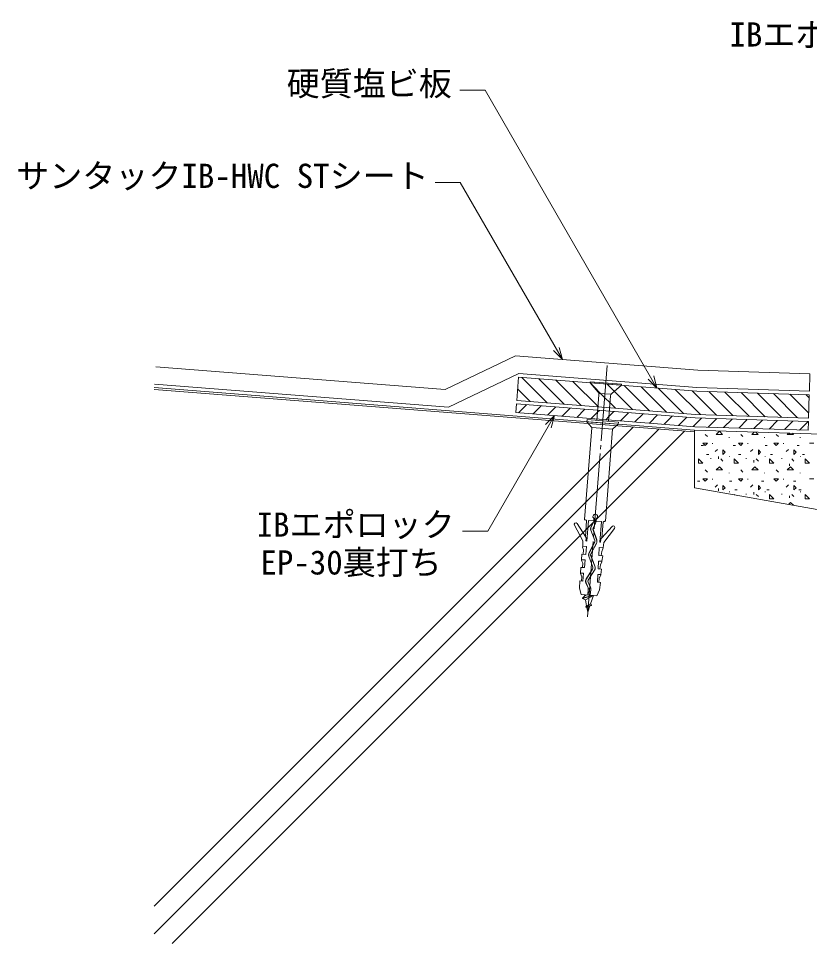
# Model space of a CAD drawing. Units: millimetres, scale not verified. Extents: x -742 to 742, y -525 to 525.
# Drawn here: x -452.4 to -75.3, y -282 to 158.7 of the extents above; entities that cross this region are included whole.
import ezdxf
from ezdxf.enums import TextEntityAlignment as Align

# ---------------------------------------------------------------- set-up
doc = ezdxf.new("R2010")
doc.units = ezdxf.units.MM
doc.header["$LTSCALE"] = 2
doc.linetypes.add('LONG_CHAIN', pattern=[21, 18, -1, 1, -1])
for name, color, linetype, lineweight in [('0-3_文字', 5, 'Continuous', 9), ('0-7_躯体', 7, 'Continuous', 9), ('0-9_IBｼｰﾄ', 7, 'Continuous', 9), ('0-A_シーリング(IBｼﾘｺｰﾝ)', 7, 'Continuous', 9), ('0-B_部材(ﾋﾞｽ類)', 7, 'Continuous', 9), ('0-C_中心線', 2, 'LONG_CHAIN', 9), ('0-D_部材(細線)', 5, 'Continuous', 9), ('0-E_寸法線', 7, 'Continuous', 9)]:
    doc.layers.add(name, color=color, linetype=linetype, lineweight=lineweight)
doc.styles.add('ＭＳ ゴシック', font='')
doc.styles.get('ＭＳ ゴシック').set_extended_font_data('MS Gothic')

msp = doc.modelspace()

# ---------------------------------------------------------------- linework, layer by layer
at = {"layer": '0-7_躯体'}
for p, q in [((-130.111, -37.435), (-387.639, -17.167)), ((-130.111, -38.268), (-387.639, -18)), ((-387.639, -264.21), (-159.392, -35.964)), ((-387.639, -277.409), (-147.155, -36.927)), ((-379.047, -282.017), (-134.919, -37.89)), ((-124.019, -40.517), (-125.077, -39.459)), ((-119.786, -39.459), (-116.792, -39.459)), ((-119.785, -39.459), (-118.289, -37.962)), ((-116.792, -39.459), (-118.289, -37.962)), ((-107.085, -40.517), (-108.144, -39.459)), ((-102.852, -39.459), (-101.732, -38.338)), ((-102.852, -39.459), (-99.859, -39.459)), ((-99.859, -39.459), (-100.954, -38.363)), ((-90.152, -40.517), (-91.21, -39.459)), ((-85.919, -39.459), (-85.321, -38.861)), ((-85.919, -39.459), (-82.926, -39.459)), ((-84.861, -39.247), (-84.861, -38.876)), ((-82.926, -39.459), (-83.464, -38.92)), ((-126.136, -43.692), (-124.019, -43.692)), ((-125.077, -44.751), (-126.135, -43.692)), ((-125.078, -44.751), (-124.019, -43.693)), ((-121.638, -43.957), (-121.638, -43.692)), ((-113.7, -41.046), (-113.7, -40.782)), ((-109.202, -43.692), (-107.086, -43.692)), ((-108.144, -44.751), (-109.202, -43.692)), ((-108.144, -44.751), (-107.086, -43.693)), ((-104.704, -43.957), (-104.704, -43.692)), ((-96.767, -41.046), (-96.767, -40.782)), ((-92.269, -43.692), (-90.152, -43.692)), ((-91.21, -44.751), (-92.269, -43.692)), ((-91.211, -44.751), (-90.153, -43.693)), ((-87.771, -43.957), (-87.771, -43.692)), ((-79.834, -41.046), (-79.834, -40.782)), ((-75.336, -43.692), (-73.219, -43.692)), ((-126.982, -44.75), (-125.924, -44.75)), ((-120.315, -47.661), (-119.257, -46.603)), ((-116.611, -48.984), (-116.611, -46.867)), ((-116.611, -48.984), (-115.553, -47.926)), ((-115.552, -47.926), (-116.61, -46.867)), ((-111.742, -44.75), (-110.684, -44.75)), ((-103.382, -47.661), (-102.324, -46.603)), ((-99.678, -48.984), (-98.619, -47.926)), ((-99.677, -48.984), (-99.677, -46.867)), ((-98.619, -47.926), (-99.677, -46.867)), ((-96.502, -44.75), (-95.444, -44.75)), ((-86.449, -47.661), (-85.39, -46.603)), ((-82.744, -48.984), (-82.744, -46.867)), ((-81.685, -47.926), (-82.744, -46.867)), ((-82.744, -48.984), (-81.686, -47.926)), ((-81.262, -44.75), (-80.204, -44.75)), ((-128.252, -53.217), (-128.252, -51.1)), ((-126.136, -53.217), (-128.252, -51.1)), ((-124.442, -48.984), (-123.384, -48.984)), ((-122.431, -51.1), (-122.431, -50.836)), ((-118.727, -51.1), (-118.727, -50.042)), ((-116.61, -52.159), (-117.669, -51.101)), ((-113.436, -50.042), (-113.436, -49.778)), ((-111.319, -53.217), (-111.319, -51.1)), ((-109.202, -53.217), (-111.319, -51.1)), ((-109.202, -48.984), (-108.144, -48.984)), ((-105.498, -51.1), (-105.498, -50.836)), ((-101.794, -52.794), (-101.794, -51.735)), ((-99.677, -52.159), (-100.735, -51.101)), ((-96.502, -50.042), (-96.502, -49.778)), ((-94.386, -53.217), (-94.386, -51.1)), ((-92.269, -53.217), (-94.386, -51.1)), ((-93.962, -48.984), (-92.904, -48.984)), ((-88.565, -51.1), (-88.565, -50.836)), ((-82.744, -52.159), (-83.802, -51.101)), ((-79.569, -50.042), (-79.569, -49.778)), ((-78.722, -48.984), (-77.664, -48.984)), ((-77.452, -53.217), (-77.452, -51.1)), ((-75.336, -53.217), (-77.452, -51.1)), ((-128.252, -53.217), (-126.136, -53.217)), ((-124.019, -57.451), (-125.077, -56.392)), ((-119.786, -56.392), (-116.792, -56.392)), ((-119.785, -56.392), (-118.289, -54.895)), ((-116.792, -56.392), (-118.289, -54.895)), ((-111.319, -53.217), (-109.202, -53.217)), ((-107.085, -57.451), (-108.144, -56.392)), ((-102.852, -56.392), (-101.355, -54.895)), ((-102.852, -56.392), (-99.859, -56.392)), ((-99.859, -56.392), (-101.356, -54.895)), ((-94.386, -53.217), (-92.269, -53.217)), ((-90.152, -57.451), (-91.21, -56.392)), ((-85.919, -56.392), (-84.422, -54.895)), ((-85.919, -56.392), (-82.926, -56.392)), ((-84.861, -54.487), (-84.861, -53.429)), ((-82.926, -56.392), (-84.422, -54.895)), ((-77.452, -53.217), (-75.336, -53.217)), ((-128.676, -61.684), (-127.617, -61.684)), ((-126.136, -60.625), (-124.019, -60.625)), ((-125.077, -61.684), (-126.135, -60.626)), ((-125.078, -61.684), (-124.019, -60.626)), ((-121.638, -60.89), (-121.638, -60.625)), ((-113.7, -57.98), (-113.7, -57.715)), ((-113.436, -61.684), (-112.377, -61.684)), ((-109.202, -60.625), (-107.086, -60.625)), ((-108.144, -61.684), (-109.202, -60.626)), ((-108.144, -61.684), (-107.086, -60.626)), ((-104.704, -60.89), (-104.704, -60.625)), ((-98.196, -61.684), (-97.137, -61.684)), ((-96.767, -57.98), (-96.767, -57.715)), ((-92.269, -60.625), (-90.152, -60.625)), ((-91.21, -61.684), (-92.269, -60.626)), ((-91.211, -61.684), (-90.153, -60.626)), ((-87.771, -60.89), (-87.771, -60.625)), ((-82.956, -61.684), (-81.897, -61.684)), ((-79.834, -57.98), (-79.834, -57.715)), ((-75.336, -60.625), (-73.219, -60.625)), ((-120.315, -64.595), (-119.257, -63.536)), ((-118.727, -66.34), (-118.727, -65.282)), ((-116.611, -65.917), (-116.611, -63.8)), ((-116.611, -65.918), (-115.553, -64.859)), ((-115.552, -64.859), (-116.61, -63.801)), ((-110.896, -65.917), (-109.837, -65.917)), ((-103.382, -64.595), (-102.324, -63.536)), ((-99.678, -65.918), (-98.619, -64.859)), ((-99.677, -65.917), (-99.677, -63.8)), ((-98.619, -64.859), (-99.677, -63.801)), ((-95.656, -65.917), (-94.597, -65.917)), ((-86.449, -64.595), (-85.39, -63.536)), ((-82.744, -65.917), (-82.744, -63.8)), ((-81.685, -64.859), (-82.744, -63.801)), ((-82.744, -65.918), (-81.686, -64.859)), ((-80.416, -65.917), (-79.357, -65.917)), ((-113.436, -66.975), (-113.436, -66.711)), ((-111.319, -68.248), (-111.319, -68.034)), ((-111.059, -68.294), (-111.319, -68.034)), ((-105.498, -68.034), (-105.498, -67.769)), ((-101.794, -68.034), (-101.794, -66.975)), ((-99.677, -69.092), (-100.735, -68.034)), ((-96.502, -66.975), (-96.502, -66.711)), ((-94.386, -70.15), (-94.386, -68.034)), ((-92.269, -70.15), (-94.386, -68.034)), ((-94.386, -70.15), (-92.269, -70.15)), ((-88.565, -68.034), (-88.565, -67.769)), ((-84.861, -69.727), (-84.861, -68.669)), ((-82.744, -69.092), (-83.802, -68.034)), ((-79.569, -66.975), (-79.569, -66.711)), ((-77.452, -70.15), (-77.452, -68.034)), ((-75.336, -70.15), (-77.452, -68.034)), ((-77.452, -70.15), (-75.336, -70.15)), ((-85.41, -72.817), (-84.422, -71.828)), ((-83.011, -73.24), (-84.422, -71.829))]:
    msp.add_line(p, q, dxfattribs=at)
msp.add_lwpolyline([(-22.639, -177.5), (-33.472, -177.5), (-47.723, -138.346), (-65.399, -117.28), (-69.037, -75.704), (-130.111, -64.935), (-130.111, -37.435), (-49.305, -40.008), (-49.305, -50.008), (-33.532, -50.008)], dxfattribs=at)
at = {"layer": '0-9_IBｼｰﾄ'}
for p, q in [((-249.053, -18.043), (-215.457, -2.018)), ((-128.533, -8.859), (-215.457, -2.018)), ((-249.053, -18.043), (-386.854, -7.198)), ((-247.481, -26.526), (-213.885, -10.501)), ((-128.992, -17.182), (-213.885, -10.501)), ((-128.533, -8.859), (-75.102, -10.561)), ((-75.367, -18.89), (-75.102, -10.561)), ((-247.481, -26.526), (-387.508, -15.505)), ((-128.992, -17.182), (-75.367, -18.89))]:
    msp.add_line(p, q, dxfattribs=at)
at = {"layer": '0-A_シーリング(IBｼﾘｺｰﾝ)'}
for p, q in [((-215.345, -29.055), (-215.018, -24.901)), ((-129.789, -31.609), (-215.018, -24.901)), ((-214.033, -29.158), (-210.158, -25.283)), ((-207.096, -29.704), (-203.221, -25.829)), ((-200.158, -30.25), (-196.283, -26.375)), ((-130.019, -35.77), (-215.345, -29.055)), ((-193.22, -30.796), (-189.346, -26.921)), ((-186.283, -31.342), (-182.408, -27.467)), ((-165.47, -32.98), (-161.596, -29.105)), ((-158.533, -33.526), (-154.658, -29.651)), ((-151.595, -34.072), (-147.721, -30.197)), ((-144.658, -34.618), (-140.783, -30.743)), ((-137.72, -35.164), (-133.845, -31.289)), ((-130.782, -35.71), (-126.777, -31.705)), ((-129.789, -31.609), (-75.827, -33.327)), ((-123.565, -35.976), (-119.524, -31.936)), ((-116.312, -36.207), (-112.272, -32.166)), ((-109.059, -36.438), (-105.019, -32.397)), ((-101.807, -36.669), (-97.767, -32.628)), ((-94.554, -36.899), (-90.514, -32.859)), ((-87.302, -37.13), (-83.262, -33.09)), ((-80.049, -37.361), (-76.009, -33.321)), ((-75.96, -37.492), (-75.827, -33.327)), ((-130.019, -35.77), (-75.96, -37.492))]:
    msp.add_line(p, q, dxfattribs=at)
for points in [[(-179.345, -31.888), (-176.327, -28.869), (-175.471, -28.013)], [(-172.408, -32.434), (-170.905, -30.931), (-168.533, -28.559)]]:
    msp.add_lwpolyline(points, dxfattribs=at)
at = {"layer": '0-B_部材(ﾋﾞｽ類)'}
for p, q in [((-179.954, -14.843), (-165, -16.02)), ((-176.634, -32.767), (-175.676, -20.604)), ((-170.073, -20.352), (-175.622, -19.915)), ((-170.127, -21.04), (-171.084, -33.204)), ((-181.41, -33.397), (-166.465, -34.574)), ((-169.151, -36.895), (-179.12, -36.111)), ((-178.357, -81.333), (-179.489, -83.624)), ((-178.284, -81.313), (-179.438, -83.648)), ((-178.497, -84.114), (-177.361, -81.816)), ((-178.447, -84.138), (-177.293, -81.804)), ((-178.103, -79.511), (-178.206, -80.825)), ((-178.045, -79.483), (-178.151, -80.829)), ((-177.104, -80.912), (-176.998, -79.566)), ((-177.049, -80.916), (-176.945, -79.602)), ((-181.875, -88.537), (-182.17, -88.081)), ((-179.563, -85.068), (-177.704, -90.075)), ((-179.511, -85.048), (-177.652, -90.056)), ((-176.813, -89.735), (-178.533, -84.663)), ((-176.761, -89.717), (-178.481, -84.646)), ((-177.752, -90.839), (-180.444, -95.974)), ((-177.703, -90.864), (-180.395, -96)), ((-179.624, -96.407), (-176.932, -91.326)), ((-179.575, -96.433), (-176.884, -91.352)), ((-174.631, -89.107), (-174.269, -88.702)), ((-180.545, -97.437), (-178.655, -102.709)), ((-180.493, -97.418), (-178.604, -102.689)), ((-177.653, -102.249), (-179.664, -97.053)), ((-177.595, -102.243), (-179.612, -97.033)), ((-178.791, -103.65), (-181.745, -108.304)), ((-178.746, -103.682), (-181.698, -108.333)), ((-180.815, -108.866), (-177.791, -104.142)), ((-180.768, -108.896), (-177.744, -104.172)), ((-179.843, -112.106), (-180.879, -109.822)), ((-179.793, -112.083), (-180.829, -109.799)), ((-181.894, -110.214), (-180.867, -112.581)), ((-181.843, -110.192), (-180.817, -112.559)), ((-180.766, -113.187), (-180.956, -116.018)), ((-180.711, -113.191), (-180.766, -113.187)), ((-179.838, -116.106), (-179.582, -113.28)), ((-179.582, -113.28), (-179.638, -113.275)), ((-178.448, -116.216), (-183.588, -117.569)), ((-178.924, -116.178), (-183.574, -117.402)), ((-182.545, -115.893), (-182.445, -116.437)), ((-178.249, -116.231), (-182.104, -118.276)), ((-179.197, -120.966), (-181.997, -121.701)), ((-179.184, -120.799), (-181.984, -121.535)), ((-179.666, -120.235), (-181.566, -121.178)), ((-180.01, -121.206), (-181.418, -121.977))]:
    msp.add_line(p, q, dxfattribs=at)
for points in [[(-176.07, -19.391), (-179.954, -14.843), (-179.915, -14.345), (-164.961, -15.522), (-165, -16.02), (-169.548, -19.904)], [(-169.076, -36.803), (-166.465, -34.574), (-166.387, -33.574), (-181.331, -32.398), (-181.41, -33.397), (-179.18, -36.008)], [(-179.101, -36.251), (-182.545, -80.011), (-182.516, -80.013), (-182.402, -80.081), (-182.284, -80.091), (-182.17, -80.159), (-181.83, -80.263)], [(-173.381, -80.928), (-173.029, -80.878), (-172.906, -80.829), (-172.788, -80.838), (-172.665, -80.788), (-172.636, -80.79), (-169.192, -37.03)], [(-187.387, -82.767), (-183.369, -90.101), (-183.431, -92.771), (-181.659, -92.91), (-181.949, -96.603), (-183.869, -96.452), (-183.933, -99.151), (-182.249, -99.284), (-182.656, -102.937), (-184.369, -102.802), (-184.433, -105.502), (-182.985, -105.616), (-183.394, -109.299), (-184.871, -109.183), (-184.972, -112.753), (-184.136, -115.768), (-176.659, -116.357), (-175.361, -113.509), (-174.902, -109.967), (-176.379, -109.851), (-176.206, -106.149), (-174.759, -106.263), (-174.4, -103.587), (-176.113, -103.452), (-175.943, -99.78), (-174.259, -99.912), (-173.9, -97.236), (-175.82, -97.085), (-175.529, -93.393), (-173.757, -93.532), (-173.4, -90.885), (-168.285, -84.27)], [(-181.583, -80.621), (-182.17, -88.081), (-186.116, -81.976)], [(-178.197, -80.707), (-180.683, -80.512), (-181.449, -90.252), (-181.892, -90.217), (-181.794, -88.966)], [(-177.039, -80.798), (-174.554, -80.994), (-175.32, -90.734), (-174.877, -90.769), (-174.779, -89.518)], [(-169.416, -83.291), (-174.269, -88.702), (-173.682, -81.243)], [(-183.431, -92.771), (-183.463, -93.184), (-183.061, -94.494), (-183.16, -96.507)], [(-173.757, -93.532), (-173.79, -93.946), (-174.392, -95.176), (-174.609, -97.18)], [(-183.571, -102.865), (-183.443, -100.854), (-183.959, -99.476), (-183.933, -99.151)], [(-175.197, -103.524), (-175.01, -101.518), (-174.285, -100.237), (-174.259, -99.912)], [(-184.433, -105.502), (-184.456, -105.797), (-183.827, -107.244), (-183.955, -109.255)], [(-174.759, -106.263), (-174.782, -106.559), (-175.63, -107.889), (-175.818, -109.895)], [(-180.934, -116.02), (-180.806, -114.396), (-179.732, -114.481), (-179.86, -116.105)], [(-181.702, -115.96), (-182.445, -116.437), (-183.574, -117.402), (-183.588, -117.569), (-182.104, -118.276), (-181.566, -121.178), (-181.984, -121.535), (-181.997, -121.701), (-181.418, -121.977), (-181.028, -124.08), (-180.01, -121.206), (-179.197, -120.966), (-179.184, -120.799), (-179.666, -120.235), (-178.249, -116.231)]]:
    msp.add_lwpolyline(points, dxfattribs=at)
for centre, radius, start, end in [((-177.338, -20.473), 1.667, 355.5, 40.5), ((-168.465, -21.171), 1.667, 130.5, 175.5), ((-179.433, -36.224), 0.333, 355.5, 40.5), ((-168.859, -37.057), 0.333, 130.5, 175.5), ((-177.447, -78.58), 1.139, 296.14443, 234.85557), ((-177.447, -78.58), 1.084, 294.49242, 236.50758), ((-186.745, -82.383), 0.748, 32.88183, 210.89037), ((-181.926, -80.594), 0.344, 355.5, 73.87519), ((-177.853, -84.432), 1.825, 153.7146, 200.37271), ((-177.853, -84.432), 1.77, 153.67187, 200.37271), ((-179.474, -80.725), 1.272, 331.47512, 355.5), ((-179.474, -80.725), 1.327, 333.69323, 355.5), ((-179.474, -80.725), 2.378, 332.69074, 355.5), ((-179.474, -80.725), 2.433, 333.69323, 355.5), ((-173.338, -81.27), 0.344, 97.12481, 175.5), ((-168.859, -83.79), 0.748, 320.10963, 138.11817), ((-177.853, -84.432), 0.719, 153.70137, 198.73665), ((-177.853, -84.432), 0.664, 153.69323, 198.73665), ((-182.624, -88.901), 0.833, 355.5, 25.92714), ((-178.585, -90.402), 0.94, 332.34042, 20.37271), ((-178.585, -90.402), 0.995, 332.34042, 20.37271), ((-178.691, -90.394), 1.991, 332.08818, 19.3287), ((-178.691, -90.394), 2.046, 332.08818, 19.3287), ((-173.948, -89.584), 0.833, 145.07286, 175.5), ((-178.828, -96.821), 1.825, 152.34042, 199.72194), ((-178.828, -96.821), 1.77, 152.34042, 199.72194), ((-178.942, -96.773), 0.774, 151.77812, 201.16734), ((-178.942, -96.773), 0.719, 151.77812, 201.16734), ((-179.526, -103.063), 0.94, 321.40086, 22.16039), ((-179.526, -103.063), 0.995, 321.57565, 22.09167), ((-179.467, -103.068), 1.991, 327.35925, 24.28795), ((-179.467, -103.068), 2.046, 327.35949, 23.77499), ((-180.017, -109.4), 2.046, 147.59899, 203.45156), ((-180.017, -109.4), 1.991, 147.59899, 203.45156), ((-179.977, -109.403), 0.995, 147.37656, 204.91932), ((-179.977, -109.403), 0.94, 147.37656, 204.93109), ((-182.034, -113.087), 1.272, 355.5, 23.45156), ((-182.034, -113.087), 1.327, 355.5, 23.45156), ((-182.008, -113.089), 2.378, 355.5, 24.41197), ((-182.008, -113.089), 2.433, 355.5, 24.41198)]:
    msp.add_arc(centre, radius, start, end, dxfattribs=at)
at = {"layer": '0-C_中心線'}
msp.add_line((-181.204, -126.313), (-171.693, -5.463), dxfattribs=at)
at = {"layer": '0-D_部材(細線)'}
for p, q in [((-214.015, -12.163), (-214.887, -23.239)), ((-129.084, -18.847), (-214.015, -12.163)), ((-200.35, -24.384), (-212.448, -12.286)), ((-192.227, -25.023), (-204.325, -12.925)), ((-184.104, -25.662), (-196.202, -13.565)), ((-151.613, -28.219), (-163.711, -16.122)), ((-143.49, -28.859), (-155.588, -16.761)), ((-135.367, -29.498), (-147.465, -17.4)), ((-208.473, -23.744), (-214.456, -17.761)), ((-127.363, -30.018), (-139.342, -18.04)), ((-119.634, -30.265), (-131.219, -18.679)), ((-129.084, -18.847), (-75.42, -20.556)), ((-111.904, -30.511), (-123.386, -19.028)), ((-104.174, -30.757), (-115.657, -19.274)), ((-96.444, -31.003), (-107.927, -19.521)), ((-88.715, -31.249), (-100.197, -19.767)), ((-80.985, -31.495), (-92.467, -20.013)), ((-75.699, -29.298), (-84.738, -20.259)), ((-75.468, -22.045), (-77.008, -20.505)), ((-75.774, -31.661), (-75.42, -20.556)), ((-129.697, -29.944), (-214.887, -23.239)), ((-129.697, -29.944), (-75.774, -31.661))]:
    msp.add_line(p, q, dxfattribs=at)
for points in [[(-175.982, -26.301), (-176.114, -26.169), (-188.079, -14.204)], [(-167.859, -26.941), (-170.392, -24.408), (-172.98, -21.819), (-179.943, -14.857), (-179.956, -14.843)], [(-159.736, -27.58), (-168.396, -18.92), (-171.833, -15.482)]]:
    msp.add_lwpolyline(points, dxfattribs=at)
at = {"layer": '0-E_寸法線'}
for points in [[(-148.044, -17.355), (-229.955, 124.522), (-241.955, 124.522)], [(-193.1, -3.778), (-241.799, 80.572), (-253.799, 80.572)], [(-197.342, 0.465), (-193.1, -3.778), (-194.653, 2.018)], [(-152.287, -13.112), (-148.044, -17.355), (-149.597, -11.559)], [(-196.877, -30.508), (-228.693, -85.615), (-240.693, -85.615)], [(-198.43, -36.304), (-196.877, -30.508), (-201.12, -34.751)]]:
    msp.add_lwpolyline(points, dxfattribs=at)

# ---------------------------------------------------------------- texts
at = {"layer": '0-3_文字', "color": 7, "style": 'ＭＳ ゴシック'}
for s, p in [('IBエポロックEP-30', (-113.481, 141.887)), ('硬質塩ビ板', (-324.525, 118.463)), ('サンタックIB-HWC STシート', (-453.412, 74.513)), ('IBエポロック', (-338.869, -91.674)), ('EP-30裏打ち', (-337.066, -109.674))]:
    msp.add_text(s, height=11.54, dxfattribs=at).set_placement(p, align=Align.BOTTOM_LEFT)

doc.saveas('drawing.dxf')
